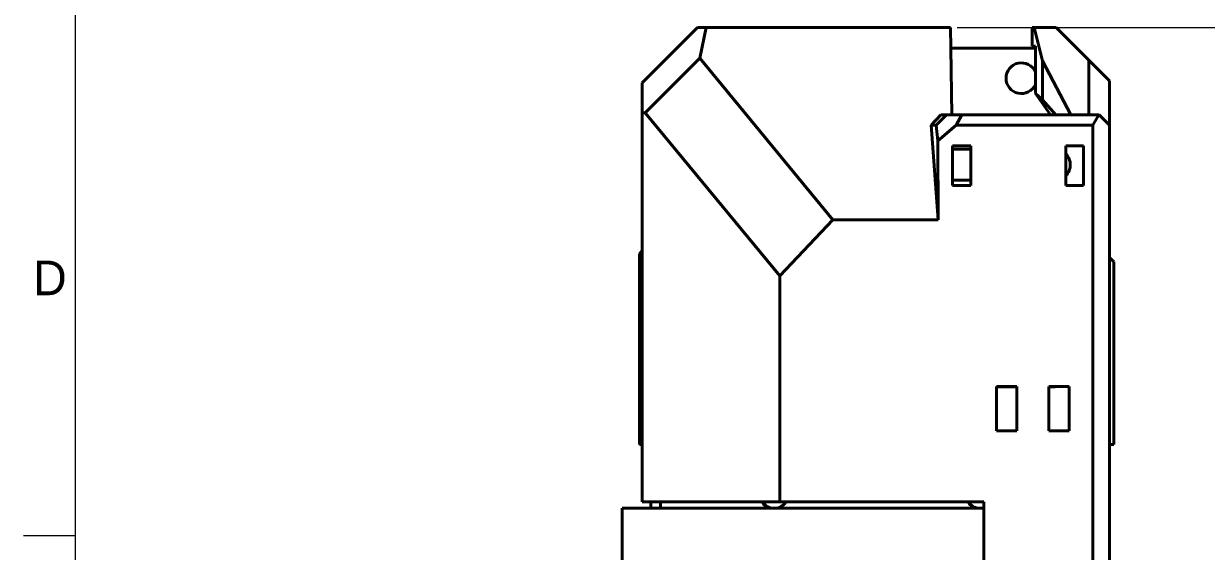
# Model space of a CAD drawing. Header units: millimetres. Extents: x 15 to 415, y 5 to 292.
# Drawn here: x 15 to 129.7, y 97 to 148.1 of the extents above; entities that cross this region are included whole.
import ezdxf

# ---------------------------------------------------------------- set-up
doc = ezdxf.new("R2010")
doc.units = ezdxf.units.MM
for name, color, linetype in [('Annotations', 7, 'Continuous'), ('Border', 7, 'Continuous'), ('Geometries', 7, 'Continuous')]:
    doc.layers.add(name, color=color, linetype=linetype)
doc.styles.add('Shapr0', font='txt', dxfattribs={"height": 3.3495})
doc.styles.add('Shapr4', font='txt', dxfattribs={"height": 3.3495})
doc.dimstyles.new('ISO-25', dxfattribs={"dimtxt": 2.5, "dimasz": 2.5, "dimexe": 1.25, "dimexo": 0.625, "dimtad": 1, "dimtxsty": 'Standard', "dimcen": 2.5, "dimadec": 0, "dimazin": 0, "dimtfac": 1, "dimtmove": 0, "dimatfit": 3, "dimfxl": 1, "dimarcsym": 0})

# ---------------------------------------------------------------- blocks, each defined once
blk = doc.blocks.new('*D4')
at = {"layer": 'Annotations', "color": 0, "linetype": 'Continuous', "lineweight": 15}
for p, q in [((105.53, 147.76), (154.76, 147.76)), ((153.51, 145.26), (153.51, 25.74)), ((88.39, 23.24), (154.76, 23.24))]:
    blk.add_line(p, q, dxfattribs=at)
at = {"layer": 'Annotations', "color": 0}
for points in [[(153.93, 145.26), (153.1, 145.26), (153.51, 147.76)], [(153.1, 25.74), (153.93, 25.74), (153.51, 23.24)]]:
    blk.add_solid(points, dxfattribs=at)
at = {"layer": 'Defpoints', "color": 0}
for p in [(104.9, 147.76), (87.76, 23.24), (153.51, 23.24)]:
    blk.add_point(p, dxfattribs=at)
at = {"layer": 'Annotations', "color": 0, "lineweight": 15, "insert": (150.82, 80.81), "char_height": 3.349, "attachment_point": 5, "rotation": 90, "style": 'Shapr4'}
blk.add_mtext('\\A1;124,52', dxfattribs=at)

msp = doc.modelspace()

# ---------------------------------------------------------------- linework, layer by layer
at = {"layer": 'Border', "linetype": 'Continuous', "lineweight": 15}
for p, q in [((20, 287), (20, 10)), ((20, 98.5), (15, 98.5))]:
    msp.add_line(p, q, dxfattribs=at)
at = {"layer": 'Geometries', "linetype": 'Continuous', "lineweight": 40}
for p, q in [((74.994, 142.395), (80.362, 147.764)), ((80.362, 147.764), (81.197, 147.764)), ((81.197, 147.764), (80.572, 144.791)), ((81.197, 147.764), (104.903, 147.764)), ((104.932, 145.764), (104.903, 147.764)), ((112.796, 147.764), (112.796, 145.964)), ((113.012, 147.764), (112.796, 147.764)), ((113.012, 147.764), (115.125, 147.764)), ((113.821, 144.548), (113.012, 147.764)), ((118.294, 144.595), (115.125, 147.764)), ((113.117, 145.764), (104.932, 145.764)), ((105.025, 139.299), (104.932, 145.764)), ((113.117, 145.964), (112.796, 145.964)), ((113.117, 145.764), (113.117, 145.964)), ((113.117, 145.764), (113.117, 143.447)), ((80.572, 144.791), (75.287, 139.506)), ((80.572, 144.791), (93.48, 129.136)), ((113.821, 144.548), (116.55, 139.299)), ((113.821, 140.753), (113.821, 144.548)), ((118.294, 139.299), (118.294, 144.595)), ((118.294, 144.595), (120.294, 142.595)), ((113.117, 142.252), (113.117, 143.447)), ((74.994, 139.485), (74.994, 142.395)), ((113.117, 141.362), (113.117, 142.252)), ((120.294, 142.595), (120.294, 138.299)), ((113.117, 141.362), (113.821, 140.753)), ((114.578, 139.299), (113.117, 141.362)), ((113.821, 140.753), (115.09, 139.299)), ((75.287, 139.506), (74.994, 139.485)), ((74.994, 139.485), (74.994, 126.109)), ((88.328, 123.689), (75.287, 139.506)), ((103.014, 138.299), (103.941, 139.299)), ((104.497, 139.299), (103.514, 138.299)), ((103.941, 139.299), (104.497, 139.299)), ((104.497, 139.299), (105.025, 139.299)), ((105.025, 139.299), (106.001, 139.299)), ((105.443, 138.299), (106.001, 139.299)), ((106.001, 139.299), (114.578, 139.299)), ((114.578, 139.299), (115.09, 139.299)), ((115.09, 139.299), (116.55, 139.299)), ((116.55, 139.299), (118.294, 139.299)), ((118.294, 139.299), (119.268, 139.299)), ((119.268, 139.299), (118.691, 138.299)), ((119.268, 139.299), (119.294, 139.299)), ((120.294, 138.299), (119.294, 139.299)), ((103.514, 138.299), (103.014, 138.299)), ((103.693, 129.136), (103.014, 138.299)), ((103.676, 136.788), (103.514, 138.299)), ((105.443, 138.299), (103.676, 136.788)), ((118.691, 138.299), (105.443, 138.299)), ((118.691, 89.85), (118.691, 138.299)), ((120.294, 138.299), (120.294, 125.481)), ((103.693, 129.136), (103.676, 136.788)), ((105.089, 136.299), (106.859, 136.299)), ((105.089, 135.964), (105.089, 136.299)), ((105.089, 135.964), (106.859, 135.964)), ((105.089, 132.964), (105.089, 135.964)), ((106.859, 136.299), (106.859, 135.964)), ((106.859, 135.964), (106.859, 132.964)), ((116.059, 136.299), (117.794, 136.299)), ((116.059, 136.299), (116.059, 135.535)), ((116.059, 133.393), (116.059, 135.535)), ((117.794, 136.299), (117.794, 132.47)), ((116.059, 132.47), (116.059, 133.393)), ((105.089, 132.964), (106.859, 132.964)), ((105.089, 132.47), (105.089, 132.964)), ((106.859, 132.47), (105.089, 132.47)), ((106.859, 132.964), (106.859, 132.47)), ((117.794, 132.47), (116.059, 132.47)), ((93.48, 129.136), (88.328, 123.689)), ((93.48, 129.136), (103.693, 129.136)), ((74.994, 126.109), (74.715, 125.83)), ((74.715, 125.83), (74.715, 107.352)), ((74.994, 126.109), (74.994, 107.352)), ((120.294, 125.481), (120.294, 107.364)), ((120.715, 125.06), (120.294, 125.481)), ((120.715, 125.06), (120.715, 107.364)), ((88.328, 123.689), (88.328, 101.808)), ((111.33, 112.972), (109.351, 112.972)), ((109.351, 112.964), (109.351, 112.972)), ((109.351, 112.964), (111.33, 112.964)), ((109.351, 108.672), (109.351, 112.964)), ((111.33, 112.964), (111.33, 112.972)), ((111.33, 108.672), (111.33, 112.964)), ((114.432, 112.972), (115.167, 112.972)), ((114.432, 112.964), (114.432, 112.972)), ((114.432, 112.964), (115.009, 112.964)), ((114.432, 108.672), (114.432, 112.964)), ((115.167, 112.972), (116.407, 112.972)), ((116.407, 108.672), (116.407, 112.972)), ((111.33, 108.672), (109.351, 108.672)), ((114.432, 108.672), (116.407, 108.672)), ((74.715, 107.352), (74.994, 107.352)), ((74.994, 107.352), (74.994, 101.808)), ((120.294, 107.364), (120.294, 89.737)), ((120.715, 107.364), (120.294, 107.364)), ((75.839, 101.181), (73.037, 101.181)), ((73.037, 101.181), (73.037, 95.581)), ((74.994, 101.808), (75.839, 101.808)), ((75.839, 101.181), (75.839, 101.808)), ((75.839, 101.808), (76.759, 101.808)), ((76.759, 101.181), (75.839, 101.181)), ((76.759, 101.181), (76.759, 101.808)), ((76.759, 101.808), (86.6, 101.808)), ((87.476, 101.181), (76.759, 101.181)), ((86.6, 101.808), (86.68, 101.808)), ((86.68, 101.808), (88.328, 101.808)), ((87.556, 101.181), (87.476, 101.181)), ((88.041, 101.181), (87.556, 101.181)), ((107.374, 101.181), (88.041, 101.181)), ((88.328, 101.808), (88.917, 101.808)), ((88.917, 101.808), (106.571, 101.808)), ((106.571, 101.808), (106.651, 101.808)), ((106.651, 101.808), (108.112, 101.808)), ((107.454, 101.181), (107.374, 101.181)), ((108.112, 101.181), (107.454, 101.181)), ((108.112, 101.181), (108.112, 101.808)), ((108.112, 101.154), (108.112, 101.181)), ((108.112, 99.002), (108.112, 101.154)), ((108.112, 98.752), (108.112, 99.002)), ((108.112, 95.581), (108.112, 98.752))]:
    msp.add_line(p, q, dxfattribs=at)
for centre, radius, start, end in [((111.759, 142.85), 1.484, 23.75293, 336.24707), ((115.009, 134.464), 1.5, 314.427, 45.573), ((115.009, 114.464), 1.5, 270, 276.07471), ((87.759, 102.502), 1.35, 210.90833, 257.9113), ((87.839, 102.502), 1.35, 210.90726, 257.90693), ((87.759, 102.502), 1.35, 282.0887, 329.09167), ((107.759, 102.502), 1.375, 210.28666, 253.7492), ((107.839, 102.502), 1.375, 210.28562, 253.74598)]:
    msp.add_arc(centre, radius, start, end, dxfattribs=at)

# ---------------------------------------------------------------- texts
at = {"layer": 'Border', "linetype": 'Continuous', "lineweight": 15, "insert": (19.175, 123.5), "char_height": 3.349, "width": 3.3495, "attachment_point": 6, "style": 'Shapr0'}
msp.add_mtext('D', dxfattribs=at)

# ---------------------------------------------------------------- dimensions: what is measured, and where the dimension line sits
at = {"layer": 'Annotations', "linetype": 'Continuous', "lineweight": 15}
dim = msp.add_linear_dim(base=(153.513, 23.24), p1=(104.903, 147.764), p2=(87.76, 23.24), angle=90, dimstyle='ISO-25', override={"dimscale": 1, "dimgap": 0.7, "dimdec": 2, "dimlfac": 1, "dimrnd": 0.01, "dimzin": 8, "dimdsep": 44, "dimtxsty": 'Shapr4', "dimse1": 0, "dimse2": 0, "dimadec": 2, "dimtol": 0, "dimlim": 0, "dimtp": 0, "dimtm": 0, "dimtfac": 0.6, "dimtdec": 8, "dimfrac": 2, "dimtolj": 1, "dimlwd": 15, "dimlwe": 15}, dxfattribs=at)
dim.commit()
dim.dimension.update_dxf_attribs({"geometry": '*D4', "text_midpoint": (153.513, 80.807), "dimtype": 160})

doc.saveas('drawing.dxf')
